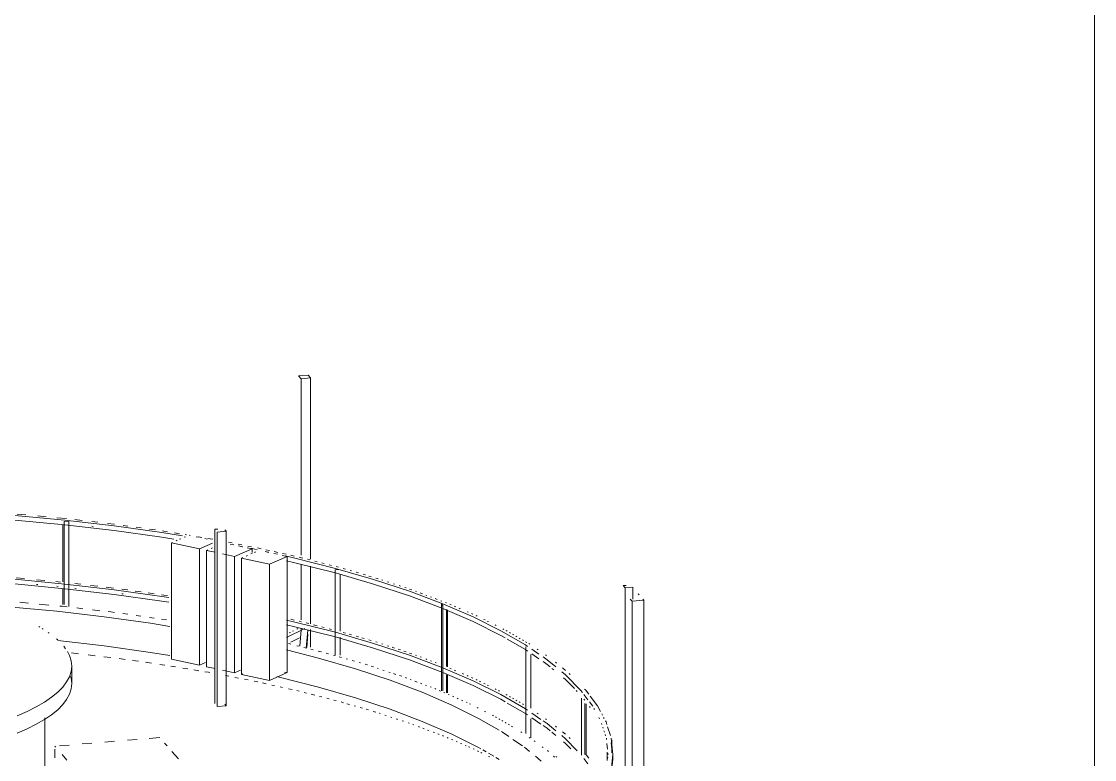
# Paper-space layout '02 Elevations and 3D' of a CAD drawing. Header units: millimetres. Extents: x 5 to 415, y 7 to 290.
# Drawn here: x 290.34 to 331, y 200.87 to 228.82 of the extents above; entities that cross this region are included whole.
import ezdxf

# ---------------------------------------------------------------- set-up
doc = ezdxf.new("R2010")
doc.units = ezdxf.units.MM
doc.layers.add('GEOMETRY', color=7, linetype='Continuous')
doc.layers.add('SHEET', color=7, linetype='Continuous')

# ---------------------------------------------------------------- blocks, each defined once
blk = doc.blocks.new('SHEET_02')
at = {"layer": 'GEOMETRY', "lineweight": 13}
for p, q in [((301.2, 215.433), (300.842, 215.404)), ((300.842, 215.404), (300.938, 215.293)), ((300.938, 215.293), (301.295, 215.323)), ((300.938, 208.612), (300.938, 215.293)), ((301.295, 215.323), (301.2, 215.433)), ((301.295, 208.464), (301.295, 215.323)), ((291.988, 209.94), (290.089, 210.118)), ((290.089, 209.942), (291.988, 209.764)), ((290.183, 210.169), (290.501, 210.139)), ((290.956, 210.097), (291.274, 210.067)), ((291.684, 210.028), (292.048, 209.994)), ((291.953, 209.888), (292.131, 209.903)), ((291.953, 206.738), (291.953, 209.888)), ((293.846, 209.724), (291.988, 209.94)), ((292.131, 206.662), (292.131, 209.903)), ((292.367, 209.957), (292.64, 209.925)), ((293.005, 209.883), (293.233, 209.856)), ((293.597, 209.814), (293.871, 209.782)), ((291.905, 207.603), (291.905, 209.763)), ((291.988, 209.764), (293.846, 209.548)), ((293.051, 209.701), (293.005, 209.707)), ((295.653, 209.471), (293.846, 209.724)), ((293.846, 209.548), (295.653, 209.295)), ((294.189, 209.739), (294.371, 209.713)), ((294.689, 209.669), (294.871, 209.643)), ((295.19, 209.599), (295.417, 209.567)), ((296.436, 209.342), (295.653, 209.471)), ((295.69, 209.529), (295.735, 209.522)), ((295.735, 209.522), (295.871, 209.5)), ((296.142, 209.455), (296.322, 209.425)), ((297.781, 209.601), (297.67, 209.592)), ((297.67, 202.988), (297.67, 209.592)), ((297.76, 209.488), (298.095, 209.516)), ((297.76, 202.884), (297.76, 209.488)), ((298.095, 209.516), (298.05, 209.568)), ((298.095, 202.912), (298.095, 209.516)), ((295.653, 209.295), (296.114, 209.219)), ((296.068, 209.095), (296.024, 209.076)), ((296.024, 209.076), (297.086, 208.846)), ((296.024, 204.673), (296.024, 209.076)), ((296.245, 209.173), (296.201, 209.154)), ((296.378, 209.232), (296.334, 209.212)), ((296.555, 209.31), (296.511, 209.29)), ((296.548, 209.388), (296.593, 209.381)), ((296.734, 209.359), (296.688, 209.369)), ((297.057, 209.289), (296.965, 209.309)), ((297.045, 209.306), (297.18, 209.284)), ((297.086, 208.846), (297.573, 209.061)), ((297.38, 209.219), (297.288, 209.239)), ((297.406, 209.246), (297.496, 209.231)), ((297.496, 209.231), (297.588, 209.214)), ((298.183, 209.099), (298.321, 209.073)), ((298.385, 209.002), (298.246, 209.031)), ((298.55, 209.029), (298.688, 209.002)), ((297.086, 208.846), (297.086, 204.443)), ((297.396, 208.808), (297.351, 208.788)), ((297.351, 208.788), (297.675, 208.719)), ((297.351, 204.386), (297.351, 208.788)), ((297.573, 208.886), (297.528, 208.867)), ((297.952, 208.659), (298.413, 208.559)), ((298.413, 208.559), (299.077, 208.852)), ((298.708, 208.932), (298.569, 208.962)), ((298.724, 208.928), (298.679, 208.937)), ((298.9, 208.599), (298.856, 208.579)), ((299.077, 208.852), (298.892, 208.892)), ((298.917, 208.958), (299.054, 208.932)), ((299.077, 208.677), (299.033, 208.658)), ((299.089, 208.858), (299.043, 208.867)), ((299.077, 208.717), (299.077, 208.852)), ((299.268, 208.818), (299.089, 208.858)), ((299.21, 208.736), (299.165, 208.716)), ((299.282, 208.886), (299.417, 208.856)), ((299.712, 208.714), (299.573, 208.744)), ((299.597, 208.816), (299.733, 208.786)), ((299.716, 208.719), (299.671, 208.729)), ((300.035, 208.644), (299.896, 208.674)), ((299.913, 208.746), (300.048, 208.716)), ((300.404, 208.564), (300.22, 208.604)), ((300.229, 208.676), (300.364, 208.646)), ((300.544, 208.606), (300.679, 208.576)), ((298.413, 208.559), (298.413, 204.156)), ((298.723, 208.521), (298.679, 208.501)), ((298.679, 208.501), (299.74, 208.272)), ((298.679, 204.098), (298.679, 208.501)), ((299.74, 208.272), (300.404, 208.564)), ((299.74, 208.272), (299.74, 203.869)), ((300.702, 208.501), (300.343, 208.58)), ((300.388, 208.394), (300.702, 208.325)), ((300.404, 204.162), (300.404, 208.564)), ((302.236, 208.112), (300.702, 208.501)), ((300.702, 208.325), (302.236, 207.936)), ((300.86, 208.535), (300.996, 208.5)), ((300.938, 206.162), (300.938, 208.256)), ((301.178, 208.454), (301.269, 208.431)), ((301.295, 206.014), (301.295, 208.196)), ((301.45, 208.385), (301.541, 208.362)), ((301.722, 208.316), (301.813, 208.293)), ((301.995, 208.247), (302.086, 208.224)), ((302.231, 208.054), (302.351, 208.064)), ((302.231, 204.814), (302.231, 208.054)), ((303.684, 207.693), (302.236, 208.112)), ((302.236, 207.936), (303.684, 207.516)), ((302.267, 208.178), (302.358, 208.155)), ((302.41, 205.729), (302.41, 207.889)), ((302.535, 208.104), (302.623, 208.078)), ((302.8, 208.027), (302.844, 208.014)), ((303.02, 207.963), (303.109, 207.937)), ((303.285, 207.886), (303.374, 207.861)), ((303.506, 207.822), (303.594, 207.797)), ((291.988, 207.518), (290.089, 207.696)), ((290.089, 207.52), (291.988, 207.342)), ((290.137, 207.752), (290.456, 207.722)), ((290.911, 207.679), (291.229, 207.649)), ((290.956, 207.499), (290.911, 207.503)), ((291.638, 207.611), (291.82, 207.594)), ((291.729, 207.426), (291.684, 207.431)), ((293.846, 207.302), (291.988, 207.518)), ((292.367, 207.536), (292.595, 207.509)), ((292.959, 207.467), (293.233, 207.435)), ((293.552, 207.398), (293.825, 207.366)), ((305.041, 207.245), (303.684, 207.693)), ((303.684, 207.516), (305.041, 207.069)), ((303.771, 207.746), (303.815, 207.733)), ((303.815, 207.733), (303.859, 207.718)), ((303.991, 207.675), (304.035, 207.66)), ((304.212, 207.602), (304.256, 207.588)), ((304.432, 207.53), (304.476, 207.515)), ((304.652, 207.457), (304.696, 207.442)), ((304.872, 207.384), (304.916, 207.37)), ((313.254, 207.468), (313.138, 207.459)), ((313.138, 207.459), (313.216, 207.369)), ((313.216, 207.369), (313.506, 207.393)), ((313.216, 198.065), (313.216, 207.369)), ((313.506, 206.948), (313.506, 207.393)), ((291.905, 206.748), (291.905, 207.333)), ((291.988, 207.342), (293.846, 207.126)), ((292.412, 207.354), (292.367, 207.359)), ((295.653, 207.049), (293.846, 207.302)), ((293.846, 207.126), (295.653, 206.873)), ((294.144, 207.323), (294.371, 207.292)), ((294.189, 207.141), (294.144, 207.147)), ((294.644, 207.253), (294.871, 207.222)), ((295.144, 207.183), (295.371, 207.152)), ((295.644, 207.113), (295.735, 207.101)), ((295.93, 207.004), (295.653, 207.049)), ((295.735, 207.101), (295.871, 207.078)), ((306.3, 206.771), (305.041, 207.245)), ((305.041, 207.069), (306.3, 206.595)), ((305.048, 207.326), (305.136, 207.297)), ((305.268, 207.25), (305.311, 207.233)), ((305.442, 207.184), (305.53, 207.151)), ((305.661, 207.102), (305.704, 207.085)), ((305.835, 207.036), (305.879, 207.02)), ((306.01, 206.97), (306.097, 206.937)), ((313.742, 207.109), (313.706, 207.151)), ((291.676, 206.485), (289.838, 206.658)), ((290.28, 206.825), (290.601, 206.795)), ((291.013, 206.757), (291.38, 206.722)), ((291.792, 206.684), (291.884, 206.675)), ((291.884, 206.675), (292.068, 206.654)), ((292.435, 206.611), (292.665, 206.584)), ((295.653, 206.873), (295.93, 206.828)), ((306.228, 206.888), (306.272, 206.871)), ((306.26, 206.764), (306.308, 206.709)), ((306.26, 203.479), (306.26, 206.764)), ((307.456, 206.272), (306.3, 206.771)), ((306.3, 206.595), (307.456, 206.096)), ((306.308, 203.469), (306.308, 206.709)), ((306.403, 206.822), (306.447, 206.806)), ((306.576, 206.75), (306.619, 206.731)), ((306.748, 206.676), (306.791, 206.657)), ((306.921, 206.601), (306.964, 206.583)), ((313.403, 206.948), (313.475, 206.865)), ((313.475, 206.865), (313.922, 206.902)), ((313.475, 206.865), (313.475, 199.38)), ((313.922, 206.902), (313.886, 206.943)), ((313.922, 199.417), (313.922, 206.902)), ((293.474, 206.276), (291.676, 206.485)), ((293.033, 206.542), (293.308, 206.509)), ((295.223, 206.031), (293.474, 206.276)), ((293.63, 206.472), (293.722, 206.461)), ((293.722, 206.461), (293.859, 206.442)), ((294.18, 206.397), (294.364, 206.372)), ((294.685, 206.327), (294.868, 206.301)), ((295.189, 206.256), (295.372, 206.23)), ((295.647, 206.188), (295.829, 206.158)), ((300.702, 206.079), (300.388, 206.149)), ((300.544, 206.184), (300.679, 206.155)), ((306.439, 206.554), (306.439, 204.394)), ((306.487, 204.384), (306.487, 206.544)), ((307.222, 206.471), (307.265, 206.453)), ((307.394, 206.397), (307.438, 206.378)), ((308.504, 205.752), (307.456, 206.272)), ((307.567, 206.323), (307.61, 206.304)), ((307.863, 206.178), (307.905, 206.157)), ((290.992, 205.907), (291.036, 205.881)), ((291.124, 205.83), (291.168, 205.805)), ((295.956, 205.91), (295.223, 206.031)), ((300.384, 205.493), (301.079, 205.838)), ((300.388, 205.973), (300.702, 205.903)), ((300.653, 205.748), (300.612, 205.728)), ((302.236, 205.69), (300.702, 206.079)), ((300.702, 205.903), (302.236, 205.514)), ((300.816, 205.829), (300.775, 205.809)), ((300.86, 206.113), (300.951, 206.09)), ((300.932, 205.777), (300.884, 205.183)), ((300.938, 205.761), (300.938, 205.851)), ((301.131, 205.088), (301.186, 205.773)), ((301.132, 206.044), (301.223, 206.021)), ((301.295, 205.123), (301.295, 205.791)), ((301.405, 205.975), (301.541, 205.94)), ((301.722, 205.894), (301.813, 205.871)), ((301.995, 205.825), (302.086, 205.802)), ((307.456, 206.096), (308.504, 205.575)), ((307.989, 206.116), (308.032, 206.095)), ((308.285, 205.969), (308.327, 205.948)), ((309.439, 205.211), (308.504, 205.752)), ((308.58, 205.822), (308.622, 205.801)), ((308.705, 205.757), (308.746, 205.733)), ((291.347, 205.687), (291.392, 205.656)), ((291.667, 205.444), (291.713, 205.406)), ((291.722, 205.379), (293.474, 205.176)), ((300.53, 205.687), (300.489, 205.667)), ((300.544, 205.315), (300.871, 205.478)), ((301.154, 205.114), (301.194, 205.616)), ((303.684, 205.271), (302.236, 205.69)), ((302.236, 205.514), (303.684, 205.095)), ((302.41, 204.828), (302.41, 205.504)), ((302.535, 205.682), (302.623, 205.656)), ((302.755, 205.618), (302.844, 205.593)), ((303.02, 205.541), (303.109, 205.516)), ((303.241, 205.478), (303.33, 205.452)), ((303.506, 205.401), (303.594, 205.375)), ((308.504, 205.575), (308.667, 205.481)), ((308.748, 205.434), (309.439, 205.035)), ((308.828, 205.686), (308.869, 205.662)), ((308.951, 205.615), (308.992, 205.591)), ((309.073, 205.544), (309.114, 205.52)), ((309.196, 205.473), (309.237, 205.449)), ((309.319, 205.402), (309.36, 205.378)), ((291.94, 205.163), (292.014, 205.064)), ((292.078, 204.965), (292.158, 204.816)), ((293.474, 205.176), (295.223, 204.931)), ((295.223, 204.931), (295.956, 204.81)), ((301.595, 204.716), (300.38, 205.024)), ((300.459, 205.261), (300.505, 205.251)), ((300.505, 205.251), (300.549, 205.24)), ((300.772, 205.183), (300.862, 205.161)), ((301.04, 205.115), (301.13, 205.093)), ((301.308, 205.047), (301.397, 205.025)), ((301.576, 204.98), (301.71, 204.946)), ((305.041, 204.823), (303.684, 205.271)), ((303.684, 205.095), (305.041, 204.647)), ((303.771, 205.324), (303.815, 205.311)), ((303.991, 205.253), (304.035, 205.239)), ((304.212, 205.181), (304.256, 205.166)), ((304.388, 205.123), (304.476, 205.093)), ((304.608, 205.05), (304.696, 205.021)), ((304.828, 204.977), (304.916, 204.948)), ((309.517, 205.158), (309.439, 205.211)), ((309.439, 205.035), (309.517, 204.981)), ((309.442, 205.331), (309.483, 205.307)), ((309.457, 201.859), (309.457, 205.144)), ((309.565, 205.26), (309.605, 205.236)), ((309.946, 204.865), (309.673, 205.051)), ((309.88, 205.049), (309.919, 205.022)), ((292.158, 204.816), (292.222, 204.614)), ((292.222, 204.614), (292.244, 204.412)), ((292.23, 204.908), (292.502, 204.876)), ((292.865, 204.834), (293.137, 204.802)), ((293.455, 204.765), (293.727, 204.734)), ((294.044, 204.693), (294.271, 204.661)), ((294.542, 204.623), (294.769, 204.591)), ((295.04, 204.553), (295.266, 204.521)), ((297.086, 204.443), (296.024, 204.673)), ((297.307, 204.541), (297.086, 204.443)), ((302.997, 204.31), (301.595, 204.716)), ((301.888, 204.9), (301.978, 204.878)), ((302.157, 204.827), (302.201, 204.815)), ((302.38, 204.763), (302.47, 204.737)), ((302.649, 204.685), (302.694, 204.672)), ((302.873, 204.62), (302.963, 204.594)), ((303.142, 204.542), (303.187, 204.529)), ((306.3, 204.349), (305.041, 204.823)), ((305.041, 204.647), (306.3, 204.173)), ((305.048, 204.905), (305.136, 204.876)), ((305.268, 204.828), (305.311, 204.812)), ((305.442, 204.762), (305.486, 204.746)), ((305.661, 204.68), (305.704, 204.664)), ((305.835, 204.614), (305.879, 204.598)), ((306.01, 204.549), (306.054, 204.532)), ((309.636, 202.819), (309.636, 204.844)), ((309.673, 204.875), (309.946, 204.689)), ((310.258, 204.652), (310.102, 204.759)), ((310.102, 204.582), (310.258, 204.476)), ((310.194, 204.835), (310.233, 204.808)), ((310.59, 204.38), (310.258, 204.652)), ((310.578, 204.553), (310.615, 204.522)), ((292.222, 204.21), (292.158, 204.009)), ((292.244, 204.412), (292.222, 204.21)), ((292.244, 203.752), (292.244, 204.412)), ((295.583, 204.477), (295.674, 204.464)), ((295.674, 204.464), (295.766, 204.449)), ((295.997, 204.411), (296.181, 204.381)), ((296.458, 204.335), (296.642, 204.304)), ((296.873, 204.266), (297.058, 204.236)), ((297.288, 204.198), (297.427, 204.175)), ((297.675, 204.316), (297.351, 204.386)), ((297.427, 204.175), (297.472, 204.166)), ((298.413, 204.156), (297.952, 204.256)), ((298.634, 204.253), (298.413, 204.156)), ((298.679, 204.098), (298.723, 204.118)), ((300.404, 204.162), (299.74, 203.869)), ((300.312, 204.182), (300.404, 204.162)), ((304.31, 203.877), (302.997, 204.31)), ((303.366, 204.478), (303.455, 204.452)), ((303.589, 204.407), (303.679, 204.378)), ((303.813, 204.334), (303.858, 204.319)), ((304.037, 204.26), (304.082, 204.245)), ((304.26, 204.186), (304.305, 204.171)), ((304.439, 204.127), (304.529, 204.097)), ((307.456, 203.851), (306.3, 204.349)), ((306.3, 204.173), (307.456, 203.675)), ((306.576, 204.328), (306.619, 204.31)), ((306.748, 204.254), (306.791, 204.236)), ((307.05, 204.124), (307.093, 204.106)), ((310.258, 204.476), (310.369, 204.385)), ((310.442, 204.325), (310.516, 204.265)), ((310.957, 204.078), (310.81, 204.199)), ((310.837, 204.34), (310.948, 204.249)), ((311.096, 204.127), (311.133, 204.097)), ((292.051, 203.809), (291.903, 203.612)), ((292.158, 204.009), (292.051, 203.809)), ((292.222, 203.954), (292.201, 204.021)), ((292.244, 203.752), (292.222, 203.954)), ((292.222, 203.549), (292.244, 203.752)), ((298.065, 204.052), (298.202, 204.026)), ((298.43, 203.982), (298.567, 203.956)), ((299.74, 203.869), (298.679, 204.098)), ((298.795, 203.912), (298.932, 203.886)), ((299.159, 203.841), (299.294, 203.811)), ((299.473, 203.771), (299.608, 203.741)), ((300.018, 204.012), (300.11, 203.992)), ((300.11, 203.992), (301.595, 203.615)), ((305.529, 203.418), (304.31, 203.877)), ((304.663, 204.053), (304.753, 204.024)), ((304.886, 203.975), (304.931, 203.959)), ((305.064, 203.908), (305.109, 203.892)), ((305.242, 203.841), (305.331, 203.808)), ((305.465, 203.758), (305.509, 203.741)), ((306.439, 204.079), (306.439, 203.404)), ((306.487, 203.394), (306.487, 204.069)), ((307.222, 204.05), (307.265, 204.031)), ((307.394, 203.975), (307.438, 203.957)), ((308.504, 203.33), (307.456, 203.851)), ((307.567, 203.901), (307.61, 203.883)), ((307.694, 203.841), (307.736, 203.82)), ((307.863, 203.757), (307.905, 203.736)), ((310.884, 203.963), (310.957, 203.902)), ((311.534, 203.491), (310.957, 204.078)), ((310.957, 203.902), (311.296, 203.557)), ((291.713, 203.418), (291.482, 203.229)), ((291.903, 203.612), (291.713, 203.418)), ((292.051, 203.149), (292.158, 203.348)), ((292.158, 203.348), (292.222, 203.549)), ((299.832, 203.692), (299.922, 203.672)), ((300.147, 203.622), (300.236, 203.602)), ((300.461, 203.552), (300.595, 203.523)), ((300.775, 203.481), (300.866, 203.458)), ((301.046, 203.413), (301.137, 203.39)), ((301.317, 203.344), (301.453, 203.309)), ((301.595, 203.615), (302.997, 203.209)), ((306.648, 202.935), (305.529, 203.418)), ((305.643, 203.691), (305.687, 203.674)), ((305.82, 203.624), (305.865, 203.607)), ((305.998, 203.557), (306.043, 203.54)), ((306.17, 203.485), (306.212, 203.467)), ((306.339, 203.412), (306.382, 203.394)), ((306.509, 203.339), (306.551, 203.321)), ((307.456, 203.675), (308.504, 203.154)), ((307.989, 203.694), (308.032, 203.673)), ((308.285, 203.547), (308.327, 203.526)), ((308.411, 203.484), (308.453, 203.463)), ((309.439, 202.789), (308.504, 203.33)), ((308.705, 203.335), (308.746, 203.311)), ((311.364, 203.488), (311.398, 203.453)), ((311.594, 203.412), (311.534, 203.491)), ((311.804, 203.133), (311.654, 203.332)), ((311.678, 203.541), (311.712, 203.506)), ((311.712, 203.506), (311.833, 203.346)), ((291.212, 203.045), (290.903, 202.866)), ((291.482, 203.229), (291.212, 203.045)), ((291.713, 202.758), (291.903, 202.952)), ((291.903, 202.952), (292.051, 203.149)), ((298.095, 202.912), (297.76, 202.884)), ((298.05, 202.964), (298.095, 202.912)), ((301.634, 203.264), (301.724, 203.241)), ((301.905, 203.195), (301.995, 203.172)), ((302.176, 203.126), (302.266, 203.103)), ((302.448, 203.051), (302.538, 203.024)), ((302.674, 202.985), (302.765, 202.959)), ((302.946, 202.906), (302.992, 202.893)), ((302.997, 203.209), (304.31, 202.776)), ((307.662, 202.431), (306.648, 202.935)), ((306.678, 203.266), (306.721, 203.248)), ((306.848, 203.193), (306.89, 203.175)), ((307.017, 203.12), (307.059, 203.101)), ((307.186, 203.047), (307.228, 203.026)), ((307.311, 202.985), (307.352, 202.964)), ((308.504, 203.154), (308.667, 203.06)), ((308.748, 203.013), (309.439, 202.613)), ((308.828, 203.264), (308.869, 203.24)), ((308.951, 203.193), (308.992, 203.169)), ((309.073, 203.122), (309.114, 203.098)), ((309.196, 203.051), (309.237, 203.027)), ((309.319, 202.98), (309.36, 202.956)), ((311.557, 201.034), (311.557, 203.195)), ((311.654, 203.156), (311.684, 203.116)), ((311.688, 202.995), (311.688, 201.059)), ((311.736, 201.049), (311.736, 202.984)), ((311.984, 202.894), (311.864, 203.053)), ((311.894, 203.266), (312.166, 202.905)), ((312.166, 202.905), (312.282, 202.688)), ((290.558, 202.695), (290.176, 202.53)), ((290.903, 202.866), (290.558, 202.695)), ((291.212, 202.384), (291.482, 202.569)), ((291.482, 202.569), (291.713, 202.758)), ((303.173, 202.841), (303.264, 202.815)), ((303.4, 202.775), (303.49, 202.749)), ((303.672, 202.696), (303.717, 202.683)), ((303.717, 202.683), (303.761, 202.669)), ((303.892, 202.626), (303.936, 202.611)), ((304.112, 202.553), (304.155, 202.539)), ((304.31, 202.776), (305.529, 202.317)), ((307.601, 202.841), (307.643, 202.82)), ((307.891, 202.696), (307.933, 202.676)), ((308.182, 202.552), (308.223, 202.531)), ((309.517, 202.736), (309.439, 202.789)), ((309.439, 202.613), (309.517, 202.56)), ((310.024, 202.39), (309.673, 202.63)), ((309.88, 202.627), (309.919, 202.6)), ((311.864, 202.877), (311.894, 202.837)), ((312.053, 202.764), (312.03, 202.808)), ((312.328, 202.601), (312.352, 202.557)), ((290.558, 202.034), (290.903, 202.206)), ((290.903, 202.206), (291.212, 202.384)), ((291.225, 196.091), (291.225, 202.453)), ((304.331, 202.481), (304.375, 202.466)), ((304.55, 202.409), (304.594, 202.394)), ((304.769, 202.336), (304.813, 202.322)), ((304.988, 202.264), (305.032, 202.25)), ((305.163, 202.202), (305.206, 202.186)), ((305.38, 202.12), (305.424, 202.104)), ((305.529, 202.317), (306.648, 201.835)), ((308.444, 201.979), (307.662, 202.431)), ((308.304, 202.485), (308.344, 202.462)), ((308.424, 202.415), (308.465, 202.392)), ((308.545, 202.345), (308.585, 202.322)), ((308.666, 202.276), (308.706, 202.252)), ((308.787, 202.206), (308.827, 202.183)), ((308.907, 202.136), (308.948, 202.113)), ((309.636, 201.694), (309.636, 202.414)), ((309.673, 202.453), (310.024, 202.214)), ((310.258, 202.231), (310.102, 202.337)), ((310.102, 202.161), (310.258, 202.054)), ((310.194, 202.413), (310.233, 202.386)), ((310.59, 201.959), (310.258, 202.231)), ((310.578, 202.131), (310.615, 202.101)), ((312.238, 202.419), (312.215, 202.462)), ((312.337, 202.195), (312.322, 202.242)), ((312.382, 202.054), (312.367, 202.101)), ((312.398, 202.47), (312.421, 202.427)), ((312.468, 202.34), (312.491, 202.297)), ((312.491, 202.297), (312.521, 202.202)), ((312.551, 202.108), (312.657, 201.777)), ((290.176, 201.87), (290.558, 202.034)), ((295.582, 201.707), (295.175, 201.673)), ((305.554, 202.055), (305.598, 202.039)), ((305.728, 201.99), (305.771, 201.973)), ((305.945, 201.908), (305.989, 201.891)), ((306.119, 201.842), (306.163, 201.826)), ((306.293, 201.777), (306.337, 201.76)), ((306.465, 201.705), (306.508, 201.686)), ((306.648, 201.835), (307.662, 201.331)), ((308.567, 201.908), (308.526, 201.932)), ((308.805, 201.746), (308.567, 201.908)), ((309.264, 201.917), (309.303, 201.891)), ((309.573, 201.707), (309.612, 201.681)), ((310.258, 202.054), (310.369, 201.964)), ((310.442, 201.903), (310.59, 201.783)), ((310.957, 201.657), (310.81, 201.777)), ((310.837, 201.918), (310.948, 201.827)), ((311.096, 201.705), (311.133, 201.675)), ((312.427, 201.914), (312.412, 201.96)), ((312.472, 201.773), (312.457, 201.82)), ((312.507, 201.628), (312.502, 201.679)), ((312.687, 201.683), (312.752, 201.066)), ((291.602, 201.378), (291.633, 201.342)), ((292.145, 201.422), (291.783, 201.392)), ((293.004, 201.494), (292.642, 201.464)), ((293.863, 201.565), (293.502, 201.535)), ((294.723, 201.636), (294.361, 201.606)), ((295.857, 201.39), (295.765, 201.495)), ((306.637, 201.631), (306.68, 201.612)), ((306.808, 201.557), (306.851, 201.538)), ((306.98, 201.483), (307.023, 201.464)), ((307.151, 201.409), (307.194, 201.39)), ((307.28, 201.354), (307.323, 201.335)), ((307.452, 201.28), (307.494, 201.261)), ((307.662, 201.331), (307.744, 201.283)), ((309.321, 201.394), (308.964, 201.637)), ((309.586, 201.182), (309.398, 201.336)), ((309.766, 201.575), (309.805, 201.549)), ((310.068, 201.354), (310.105, 201.324)), ((310.884, 201.541), (310.957, 201.481)), ((311.398, 201.208), (310.957, 201.657)), ((310.957, 201.481), (311.161, 201.273)), ((312.545, 201.27), (312.524, 201.474)), ((312.725, 201.147), (312.687, 201.506)), ((312.708, 201.121), (312.708, 201.616)), ((291.602, 200.937), (291.602, 201.267)), ((291.877, 201.06), (292.061, 200.849)), ((296.285, 200.896), (296.041, 201.178)), ((307.62, 201.198), (307.662, 201.178)), ((307.746, 201.136), (307.788, 201.115)), ((307.827, 201.235), (307.95, 201.164)), ((308.032, 201.116), (308.238, 200.997)), ((308.04, 200.99), (308.082, 200.969)), ((308.32, 200.95), (308.444, 200.879)), ((310.037, 200.812), (309.811, 200.997)), ((310.268, 201.209), (310.309, 201.182)), ((310.505, 200.996), (310.541, 200.966)), ((310.589, 200.99), (310.63, 200.963)), ((311.804, 200.711), (311.654, 200.911)), ((311.712, 201.085), (311.833, 200.924)), ((312.529, 200.836), (312.529, 201.152)), ((312.551, 200.913), (312.556, 200.964)), ((312.567, 201.066), (312.561, 201.117)), ((312.752, 201.066), (312.687, 200.449)), ((312.687, 200.273), (312.752, 200.89)), ((312.752, 200.89), (312.752, 201.066))]:
    blk.add_line(p, q, dxfattribs=at)
at = {"layer": 'SHEET', "lineweight": 18}
blk.add_line((331, 277), (331, 17), dxfattribs=at)

psp = doc.layouts.new('02 Elevations and 3D')

# ---------------------------------------------------------------- block references
psp.add_blockref('SHEET_02', (0, 0))

doc.saveas('drawing.dxf')
